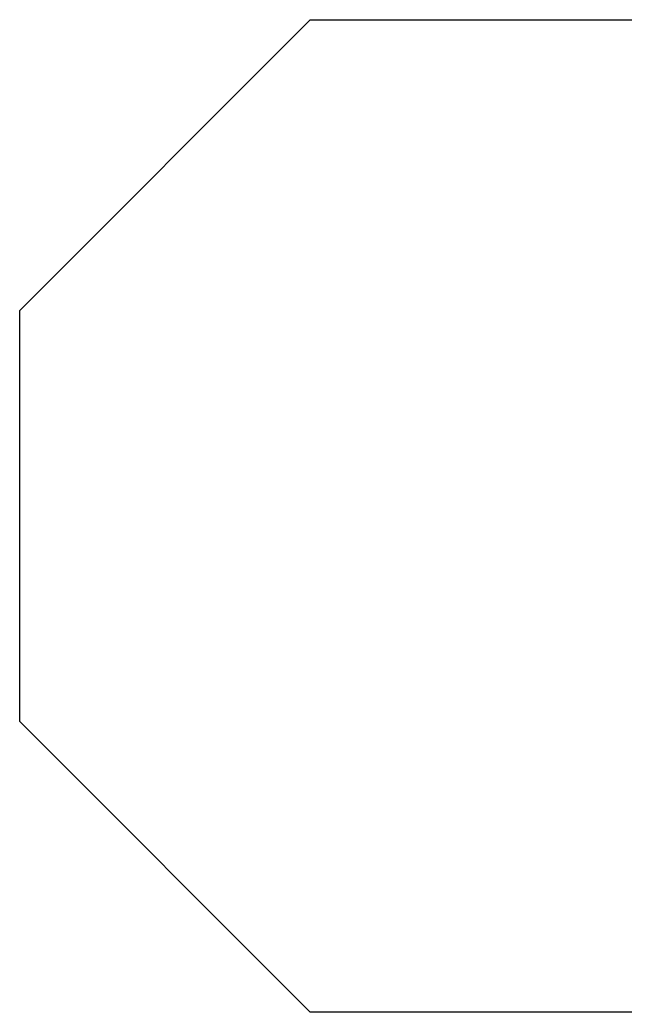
# Model space of a CAD drawing. Header units: inches. Extents: x -0.16 to 1.73, y -0.16 to 1.34.
# Drawn here: x 0.253742 to 0.256625, y 0.251175 to 0.255897 of the extents above; entities that cross this region are included whole.
import ezdxf

# ---------------------------------------------------------------- set-up
doc = ezdxf.new("R2010")
doc.units = ezdxf.units.IN
doc.header["$MEASUREMENT"] = 0
doc.layers.add('Mechanical 15', color=56, linetype='Continuous')

# ---------------------------------------------------------------- blocks, each defined once
blk = doc.blocks.new('SOD_123_L2_7_W1_6_LS3_7_RD_86')
at = {"layer": 'Mechanical 15'}
for p, q in [((-0.073808, -0.029139), (-0.0718521, -0.029139)), ((-0.0718521, -0.029139), (-0.070469, -0.0305221)), ((-0.070469, -0.0305221), (-0.070469, -0.0315)), ((-0.070469, -0.0315), (-0.070469, -0.032478)), ((-0.070469, -0.0315), (-0.070469, -0.0315)), ((-0.070469, -0.0315), (-0.070469, -0.0315)), ((-0.070469, -0.032478), (-0.0718521, -0.033861)), ((-0.0718521, -0.033861), (-0.073808, -0.033861))]:
    blk.add_line(p, q, dxfattribs=at)

msp = doc.modelspace()

# ---------------------------------------------------------------- block references
at = {"rotation": 180}
msp.add_blockref('SOD_123_L2_7_W1_6_LS3_7_RD_86', (0.1832733, 0.222036), dxfattribs=at)

doc.saveas('drawing.dxf')
